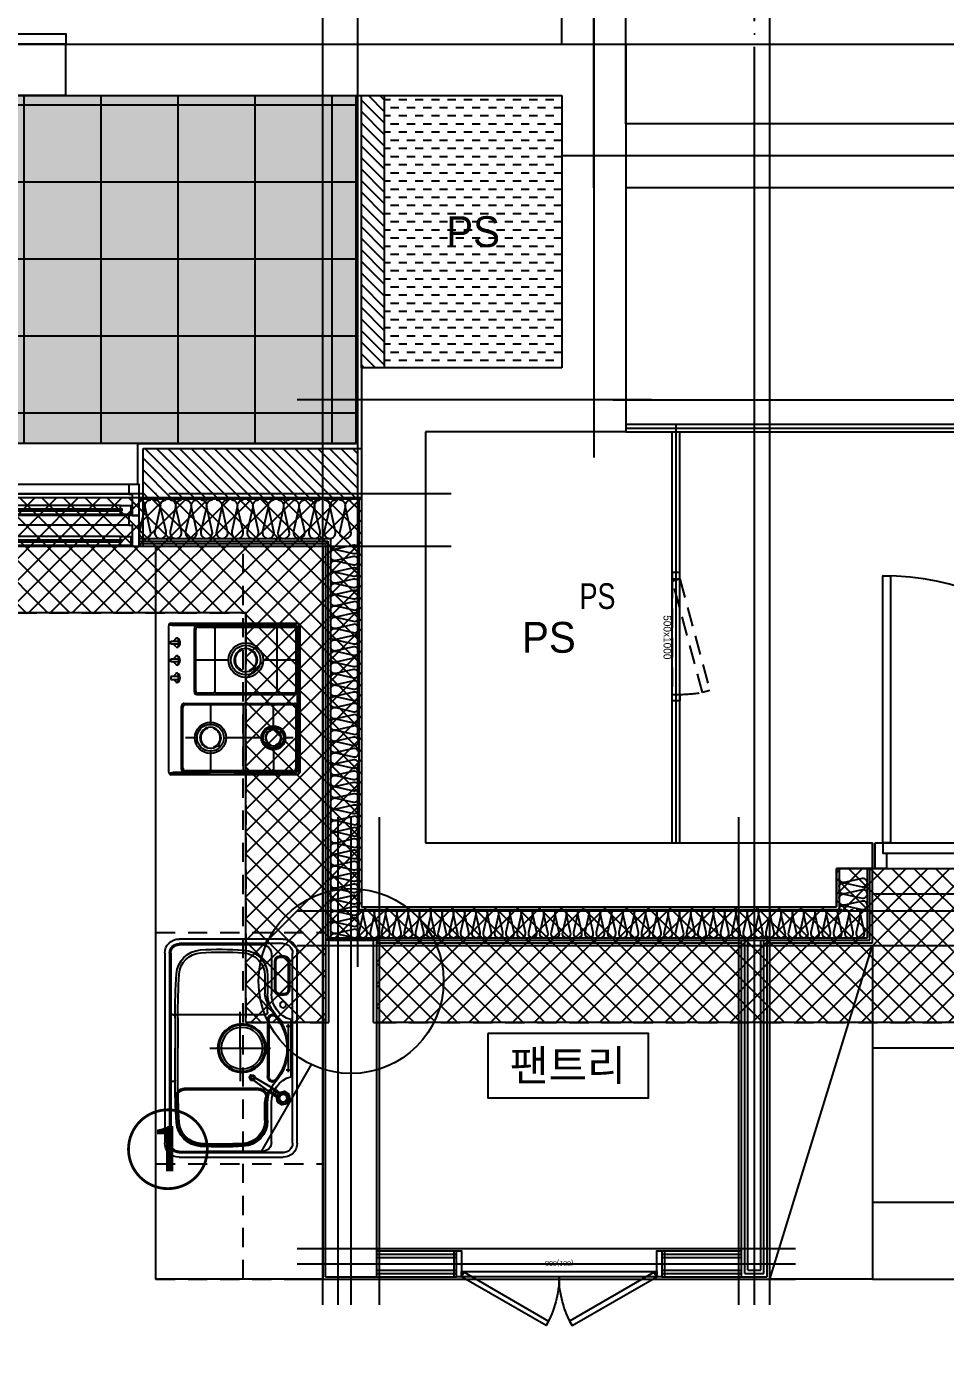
# Model space of a CAD drawing. Header units: millimetres. Extents: x -24416 to 92204, y -190080 to 23760.
# Drawn here: x 11410 to 14987, y 10704 to 15905 of the extents above; entities that cross this region are included whole.
import ezdxf
from ezdxf.enums import TextEntityAlignment as Align
from ezdxf.xclip import XClip

# ---------------------------------------------------------------- set-up
doc = ezdxf.new("R2010")
doc.units = ezdxf.units.MM
doc.header["$LTSCALE"] = 50
doc.header["$XCLIPFRAME"] = 0
for name, pattern in [('-HID', [2.5, 1.5, -1]), ('AUDIT_D_220706163347-0', [0]), ('CEN', [62, 60, -1, 0, -1]), ('HID', [2.5, 1.5, -1]), ('xr-101_102동-2F$0$HID', [2.3, 1.5, -0.8])]:
    doc.linetypes.add(name, pattern=pattern)
doc.layers.get('defpoints').update_dxf_attribs({"color": 139})
for name, color, linetype in [('A-SOL252', 252, 'Continuous'), ('A-STEEL', 4, 'Continuous'), ('A_HAT', 8, 'Continuous'), ('AA-XXXX-TEXT#LEV', 3, 'Continuous'), ('AA-단열-바닥-욕실', 30, 'Continuous'), ('ARDM', 7, 'Continuous'), ('CEN_CON', 1, 'CEN'), ('CEN_WALL', 12, 'CEN'), ('CONC', 2, 'Continuous'), ('dan1', 7, 'HID'), ('DOOR', 4, 'Continuous'), ('ELE3_CON', 7, 'Continuous'), ('ELE4', 4, 'Continuous'), ('ETC', 6, 'Continuous'), ('F-FUR-설치', 6, 'Continuous'), ('FIN', 6, 'Continuous'), ('FUR', 4, 'Continuous'), ('FUR_가전', 8, 'HID'), ('HAT', 9, 'Continuous'), ('INS', 252, 'Continuous'), ('ROM', 7, 'AUDIT_D_220706163347-0'), ('STAIR', 4, 'Continuous'), ('TEXT', 3, 'Continuous'), ('WAL', 3, 'Continuous'), ('WAL_DRY', 7, 'Continuous'), ('WIN', 4, 'Continuous'), ('X - 단위세대$0$ETC', 6, 'Continuous'), ('xr-101_102동-2F$0$AA-DWXM-DOOR(PS점검구)', 4, 'xr-101_102동-2F$0$HID'), ('논슬립', 251, 'Continuous'), ('바닥타일', 8, 'Continuous'), ('실명', 3, 'AUDIT_D_220706163347-0'), ('실명박스', 7, 'AUDIT_D_220706163347-0')]:
    doc.layers.add(name, color=color, linetype=linetype)
for name, color, linetype, plot in [('AA-CEN', 1, 'CEN', False), ('AA-XXXX-MC', 153, 'AUDIT_D_220706163347-0', False), ('Def-PrintX', 147, 'Continuous', False), ('Defpoint', 135, 'Continuous', False), ('MC', 135, 'Continuous', False), ('X - 단위세대$0$0_임시', 134, 'Continuous', False), ('xr-101_102동-2F$0$DEFPOINT', 231, 'Continuous', False)]:
    doc.layers.add(name, color=color, linetype=linetype, plot=plot)
doc.styles.add('HAUD01', font='Dotum.ttf')
doc.styles.add('HAUD02', font='Dotum.ttf', dxfattribs={"width": 0.8})
doc.styles.add('xr-101_102동-2F$0$HAUD01', font='Dotum.ttf')
doc.styles.add('돋움', font='Dotum.ttf')

# ---------------------------------------------------------------- blocks, each defined once
blk = doc.blocks.new('DOOR-800(100)')
at = {"layer": 'DOOR'}
for points in [[(359.1, 272.7), (349.1, 290), (20, 100), (30, 82.7)], [(440.9, 272.7), (450.9, 290), (780, 100), (770, 82.7)], [(20, 100), (0, 100), (0, 0), (20, 0)], [(780, 80), (780, 100), (20, 100), (20, 80)], [(800, 100), (780, 100), (780, 0), (800, 0)]]:
    blk.add_lwpolyline(points, close=True, dxfattribs=at)
for centre, start, end in [((20, 100), 0, 30), ((780, 100), 150, 180)]:
    blk.add_arc(centre, 380, start, end, dxfattribs=at)
at = {"layer": 'X - 단위세대$0$0_임시'}
for p, q in [((-10, 0), (-10, 100)), ((810, 0), (810, 100))]:
    blk.add_line(p, q, dxfattribs=at)
at = {"layer": 'X - 단위세대$0$0_임시', "style": 'HAUD02'}
blk.add_text('800(100)', height=20, dxfattribs=at).set_placement((400.3, 46.2), align=Align.MIDDLE)
blk = doc.blocks.new('WIN_이중창_1500')
at = {"layer": 'Defpoint'}
for p, q in [((-15, 240), (-15, 0)), ((1485, 240), (1485, 0))]:
    blk.add_line(p, q, dxfattribs=at)
at = {"layer": 'WIN'}
blk.add_line((735, -100), (735, 340), dxfattribs=at)
at = {"layer": 'WIN', "color": 8}
for p, q in [((1442, 240), (28, 240)), ((1397, 237), (755, 237)), ((1430, 158), (40, 158)), ((715, 196), (73, 196)), ((715, 161), (73, 161)), ((1397, 202), (755, 202)), ((1430, 120), (40, 120)), ((1397, 117), (755, 117)), ((715, 76), (73, 76)), ((1397, 82), (755, 82)), ((1430, 38), (40, 38)), ((1430, 0), (40, 0)), ((715, 41), (73, 41))]:
    blk.add_line(p, q, dxfattribs=at)
at = {"layer": 'WIN'}
for points in [[(40, 158), (28, 158), (28, 240), (0, 240), (0, 120), (40, 120), (40, 158)], [(755, 216.5), (755, 202), (715, 202), (715, 237), (755, 237), (755, 222.5)], [(1404, 222.5), (1404, 216.5), (748, 216.5), (748, 222.5), (1404, 222.5)], [(1397, 216.5), (1397, 202), (1437, 202), (1437, 237), (1397, 237), (1397, 222.5)], [(1430, 158), (1442, 158), (1442, 240), (1470, 240), (1470, 120), (1430, 120), (1430, 158)], [(73, 175.5), (73, 161), (33, 161), (33, 196), (73, 196), (73, 181.5)], [(722, 181.5), (722, 175.5), (66, 175.5), (66, 181.5), (722, 181.5)], [(715, 175.5), (715, 161), (755, 161), (755, 196), (715, 196), (715, 181.5)], [(40, 38), (28, 38), (28, 120), (0, 120), (0, 0), (40, 0), (40, 38)], [(755, 96.5), (755, 82), (715, 82), (715, 117), (755, 117), (755, 102.5)], [(1397, 96.5), (1397, 82), (1437, 82), (1437, 117), (1397, 117), (1397, 102.5)], [(1430, 38), (1442, 38), (1442, 120), (1470, 120), (1470, 0), (1430, 0), (1430, 38)], [(73, 55.5), (73, 41), (33, 41), (33, 76), (73, 76), (73, 61.5)], [(722, 61.5), (722, 55.5), (66, 55.5), (66, 61.5), (722, 61.5)], [(715, 55.5), (715, 41), (755, 41), (755, 76), (715, 76), (715, 61.5)], [(1404, 102.5), (1404, 96.5), (748, 96.5), (748, 102.5), (1404, 102.5)]]:
    blk.add_lwpolyline(points, dxfattribs=at)
blk = doc.blocks.new('insul1')
blk.add_lwpolyline([(0, 0, 0.480617), (0.146, 0.183), (0.004, 0.817, -1.249969), (0.296, 0.817), (0.154, 0.183, 0.480617), (0.3, 0, 0.480617)], format="xyb")
blk = doc.blocks.new('FSD-1100(100)')
at = {"layer": 'DOOR'}
for p, q in [((30, 100), (1070, 100)), ((45, 60), (1055, 60)), ((45, 0), (1055, 0))]:
    blk.add_line(p, q, dxfattribs=at)
blk.add_lwpolyline([(30, 100), (30, 1140), (60, 1140), (60, 100), (30, 100)], dxfattribs=at)
for points in [[(0, 100), (30, 100), (30, 60), (45, 60), (45, 0), (0, 0)], [(1100, 100), (1070, 100), (1070, 60), (1055, 60), (1055, 0), (1100, 0)]]:
    blk.add_lwpolyline(points, close=True, dxfattribs=at)
blk.add_arc((30, 100), 1040, 0, 90, dxfattribs=at)
at = {"layer": 'X - 단위세대$0$0_임시'}
for p, q in [((-10, 0), (-10, 100)), ((1110, 0), (1110, 100))]:
    blk.add_line(p, q, dxfattribs=at)
at = {"layer": 'X - 단위세대$0$0_임시', "style": 'HAUD02'}
blk.add_text('1100(100)', height=20, dxfattribs=at).set_placement((497.5, 32.2), align=Align.MIDDLE)
blk = doc.blocks.new('K-sink')
at = {"layer": 'FUR'}
for p, q in [((-370, -105), (370, -105)), ((-370, -123), (370, -123)), ((-208.1, -150.2), (-210.6, -162.4)), ((-208.1, -150.2), (-210.6, -162.4)), ((-197.8, -143.4), (-208.1, -150.2)), ((-197.8, -143.4), (-208.1, -150.2)), ((-185.6, -145.9), (-197.8, -143.4)), ((-185.6, -145.9), (-197.8, -143.4)), ((-178.7, -156.2), (-185.6, -145.9)), ((-178.7, -156.2), (-185.6, -145.9)), ((-108.2, -128), (108.2, -128)), ((206.6, -155.1), (206.6, -172.4)), ((339.1, -135.1), (226.6, -135.1)), ((359.1, -172.4), (359.1, -155.1)), ((-425, -565), (-425, -160)), ((-407, -160), (-407, -565)), ((-407, -565), (-407, -160)), ((-367, -205), (-211.7, -205)), ((-210.6, -162.4), (-203.8, -172.8)), ((-210.6, -162.4), (-203.8, -172.8)), ((-203.8, -172.8), (-191.6, -175.3)), ((-203.8, -172.8), (-191.6, -175.3)), ((-191.6, -175.3), (-181.2, -168.4)), ((-191.6, -175.3), (-181.2, -168.4)), ((-181.2, -168.4), (-178.7, -156.2)), ((-181.2, -168.4), (-178.7, -156.2)), ((367, -205), (211.7, -205)), ((226.6, -192.4), (339.1, -192.4)), ((407, -160), (407, -565)), ((425, -160), (425, -565)), ((-402, -565), (-402, -240)), ((-282.3, -220), (-192, -220)), ((-282.3, -220), (-211.7, -220)), ((-157, -255), (-157, -544.5)), ((130, -230), (130, -602)), ((140, -220), (211.7, -220)), ((282.3, -220), (211.7, -220)), ((402, -240), (402, -565)), ((135.3, -597), (-370, -597)), ((370, -602), (-370, -602)), ((370, -620), (-370, -620)), ((-129.7, -584.6), (-130.3, -592.4)), ((-118, -580), (0, -580)), ((118, -580), (0, -580)), ((129.7, -584.6), (130.3, -592.4)), ((370, -597), (135.3, -597))]:
    blk.add_line(p, q, dxfattribs=at)
at = {"layer": 'FUR', "ltscale": 0.6}
for p, q in [((-217.1, -144.2), (-221.2, -164.5)), ((-199.9, -132.8), (-217.1, -144.2)), ((-179.6, -136.9), (-199.9, -132.8)), ((-168.1, -154.1), (-179.6, -136.9)), ((-172.2, -174.4), (-168.1, -154.1)), ((-221.2, -164.5), (-209.8, -181.7)), ((-209.8, -181.7), (-189.5, -185.9)), ((-191.6, -175.3), (-169.5, -208.6)), ((-189.5, -185.9), (-172.2, -174.4))]:
    blk.add_line(p, q, dxfattribs=at)
at = {"layer": 'FUR', "color": 199}
for p, q in [((-76.6, -140), (-93.4, -140)), ((87.5, -140), (-87.5, -140)), ((-85, -148.4), (-85, -131.6)), ((93.4, -140), (76.6, -140)), ((85, -148.4), (85, -131.6)), ((-282.3, -231), (-211.7, -231)), ((0, -445), (0, -208.5)), ((0, -326.8), (-129.1, -326.8)), ((0, -326.8), (140.9, -326.8))]:
    blk.add_line(p, q, dxfattribs=at)
at = {"layer": 'FUR', "color": 199, "ltscale": 0.5}
for p, q in [((211.6, -155.1), (211.6, -172.4)), ((339.1, -140.1), (226.6, -140.1)), ((354.1, -172.4), (354.1, -155.1)), ((-122.6, -189.3), (-120.6, -186.7)), ((122.6, -189.3), (120.3, -186.5)), ((226.6, -187.4), (339.1, -187.4)), ((-282.3, -226), (-192, -226)), ((-162, -256), (-162, -543.5)), ((110.6, -215), (-110.6, -215)), ((282.3, -231), (211.7, -231)), ((-118, -569), (0, -569)), ((118, -569), (0, -569))]:
    blk.add_line(p, q, dxfattribs=at)
at = {"layer": 'FUR', "ltscale": 0.5}
blk.add_line((110.6, -220), (-110.6, -220), dxfattribs=at)
at = {"layer": 'FUR', "color": 199}
for centre, radius in [((-195.2, -158.9), 21.9), ((-85, -140), 2.5), ((85, -140), 2.5), ((0, -320), 90), ((0, -320), 81)]:
    blk.add_circle(centre, radius, dxfattribs=at)
at = {"layer": 'FUR'}
for centre, radius in [((169.6, -160), 12.2), ((0, -320), 94.5)]:
    blk.add_circle(centre, radius, dxfattribs=at)
for centre, radius, start, end in [((-370, -160), 55, 90, 180), ((-370, -160), 37, 90, 180), ((-211.7, -100), 105, 270, 343.3193), ((0, -340), 200, 90, 131.4096), ((-108.2, -131), 3, 90, 163.3193), ((0, -340), 200, 48.5904, 90), ((108.2, -131), 3, 16.6807, 90), ((211.7, -100), 105, 196.6807, 270), ((226.6, -155.1), 20, 90, 180), ((339.1, -155.1), 20, 360, 90), ((370, -160), 55, 0, 90), ((370, -160), 37, 0, 90), ((-367, -240), 35, 90, 180), ((-211.7, -100), 120, 270, 311.4096), ((211.7, -100), 120, 228.5904, 270), ((226.6, -172.4), 20, 180, 270), ((339.1, -172.4), 20, 270, 0), ((367, -240), 35, 0, 90), ((-282.3, -320), 100, 90, 176.1774), ((-192, -255), 35, 0, 90), ((140, -230), 10, 90.025, 180), ((282.3, -320), 100, 3.8226, 90), ((914.2, -400), 1299.2, 176.1751, 183.5988), ((-915, -400), 1300, 356.4036, 3.8226), ((-282.6, -475.3), 100, 183.5964, 266.1102), ((282.6, -475.3), 100, 273.8898, 356.4036), ((-370, -565), 55, 180, 270), ((-370, -565), 37, 180, 270), ((-370, -565), 32, 180, 270), ((-192, -544.5), 35, 268.6272, 0), ((370, -565), 32, 270, 0), ((370, -565), 37, 270, 0), ((370, -565), 55, 270, 0), ((-140.2, 1619.9), 2200, 266.1102, 270.5776), ((-135.3, -592), 5, 270, 355), ((-124.7, -585.1), 5, 90.4028, 175), ((140.2, 1619.9), 2200, 269.4224, 273.8898), ((140.2, 1619.9), 2200, 269.4224, 269.5972), ((124.7, -585.1), 5, 5, 89.5972), ((138.7, -588.4), 8.66, 181.0559, 263.1777), ((135.3, -592), 5, 185, 270)]:
    blk.add_arc(centre, radius, start, end, dxfattribs=at)
at = {"layer": 'FUR', "color": 199, "ltscale": 0.5}
for centre, radius, start, end in [((0, -340), 195, 90, 128.1858), ((0, -340), 195, 51.926, 90), ((226.6, -155.1), 15, 90, 180), ((339.1, -155.1), 15, 0, 90), ((-112.1, -200.1), 15, 134.2485, 274.3944), ((112.1, -200.1), 15, 265.6056, 45.7515), ((222.9, -131.6), 100, 228.7744, 263.5192), ((226.6, -172.4), 15, 180, 270), ((339.1, -172.4), 15, 270, 0), ((-282.3, -320), 94, 90, 176.1774), ((-192, -256), 30, 0, 90), ((282.3, -320), 89, 3.8226, 90), ((915, -400), 1294, 176.1774, 183.5964), ((-915, -400), 1289, 356.4036, 3.8226), ((-282.6, -475.3), 94, 183.5964, 266.1102), ((282.6, -475.3), 89, 273.8898, 356.4036), ((-140.2, 1619.9), 2194, 266.1102, 268.6266), ((-192, -543.5), 30, 268.6266, 0), ((140.2, 1619.9), 2189, 269.4224, 273.8898)]:
    blk.add_arc(centre, radius, start, end, dxfattribs=at)
at = {"layer": 'FUR', "color": 199}
for centre, radius, start, end in [((-222.9, -131.6), 100, 276.4808, 311.2256), ((-282.3, -320), 89, 90, 176.1774), ((914.2, -400), 1288.2, 176.1751, 183.5988), ((-282.6, -475.3), 89, 183.5964, 266.1102), ((-140.2, 1619.9), 2189, 266.1102, 270.5776)]:
    blk.add_arc(centre, radius, start, end, dxfattribs=at)
at = {"layer": 'FUR', "ltscale": 0.5}
for centre, start, end in [((-112.1, -200.1), 134.2485, 274.3944), ((112.1, -200.1), 265.6056, 45.7515)]:
    blk.add_arc(centre, 20, start, end, dxfattribs=at)
at = {"layer": 'FUR', "ltscale": 0.6}
for points in [[(-221.2, -164.5), (-210.6, -162.4), (-208.1, -150.2), (-217.1, -144.2)], [(-217.1, -144.2), (-199.9, -132.8), (-197.8, -143.4), (-208.1, -150.2)], [(-199.9, -132.8), (-197.8, -143.4), (-185.6, -145.9), (-179.6, -136.9)], [(-179.6, -136.9), (-185.6, -145.9), (-178.7, -156.2), (-168.1, -154.1)], [(-172.2, -174.4), (-168.1, -154.1), (-178.7, -156.2), (-181.2, -168.4)], [(-209.8, -181.7), (-203.8, -172.8), (-210.6, -162.4), (-221.2, -164.5)], [(-209.8, -181.7), (-189.5, -185.9), (-191.6, -175.3), (-203.8, -172.8)], [(-184, -194.2), (-189.5, -185.9), (-191.6, -175.3), (-184, -194.2)], [(-191.6, -175.3), (-169.5, -208.6), (-191.6, -175.3)], [(-124.5, -274.7), (-124.5, -274.7), (-184, -194.2)], [(-172.2, -174.4), (-166.7, -182.8), (-166.7, -182.8), (-181.2, -168.4)], [(-159.1, -201.7), (-181.2, -168.4), (-181.2, -168.4), (-159.1, -201.7)], [(-115.8, -269), (-115.3, -268.8), (-124.9, -275.1), (-124.5, -274.7)], [(-115.1, -273.3), (-115.8, -269), (-124.5, -274.7), (-120.8, -277.1)], [(-124.2, -286.5), (-120.4, -284), (-114.2, -287.1), (-113.9, -291.7)], [(-104.4, -285.4), (-113.9, -291.7), (-114.2, -287.1), (-108.5, -283.3)], [(-105.1, -273.9), (-108.9, -276.4), (-108.5, -283.3), (-104.4, -285.4)]]:
    blk.add_3dface(points, dxfattribs=at)
at = {"layer": 'FUR', "ltscale": 0.6, "invisible_edges": 8}
for points in [[(-191.6, -175.3), (-203.8, -172.8), (-210.6, -162.4), (-208.1, -150.2)], [(-197.8, -143.4), (-185.6, -145.9), (-178.7, -156.2), (-181.2, -168.4)], [(-124.9, -275.1), (-124.5, -274.7), (-124.5, -274.7), (-120.8, -277.1)], [(-120.8, -277.1), (-120.4, -284), (-124.2, -286.5), (-124.9, -275.1)], [(-120.4, -284), (-120.8, -277.1), (-115.1, -273.3), (-108.9, -276.4)], [(-108.9, -276.4), (-108.5, -283.3), (-114.2, -287.1), (-120.4, -284)], [(-108.9, -276.4), (-105.1, -273.9), (-115.3, -268.8), (-115.8, -269)], [(-115.8, -269), (-115.8, -269), (-115.1, -273.3), (-108.9, -276.4)]]:
    blk.add_3dface(points, dxfattribs=at)
at = {"layer": 'FUR', "invisible_edges": 10}
blk.add_3dface([(-208.1, -150.2), (-197.8, -143.4), (-181.2, -168.4), (-191.6, -175.3)], dxfattribs=at)
at = {"layer": 'FUR'}
for points in [[(-189.5, -185.9), (-191.6, -175.3), (-181.2, -168.4), (-172.2, -174.4)], [(-166.7, -182.8), (-181.2, -168.4), (-191.6, -175.3), (-184, -194.2)], [(-181.2, -168.4), (-191.6, -175.3), (-169.5, -208.6), (-159.1, -201.7)], [(-169.5, -208.6), (-159.1, -201.7), (-181.2, -168.4), (-191.6, -175.3)], [(-172.2, -174.4), (-166.7, -182.8), (-184, -194.2), (-189.5, -185.9)], [(-184, -194.2), (-166.7, -182.8), (-115.8, -269), (-124.5, -274.7)], [(-115.8, -269), (-166.7, -182.8), (-184, -194.2), (-124.5, -274.7)], [(-115.8, -269), (-115.8, -269), (-166.7, -182.8)]]:
    blk.add_3dface(points, dxfattribs=at)
blk = doc.blocks.new('싱크')
at = {"layer": 'defpoints'}
for p, q in [((-18.3, 0), (-18.3, 1350)), ((631.7, 0), (631.7, 1350))]:
    blk.add_line(p, q, dxfattribs=at)
at = {"layer": 'defpoints', "linetype": '-HID'}
for p, q in [((631.7, 1350), (-18.3, 1350)), ((631.7, 450), (-18.3, 450)), ((631.7, 0), (-18.3, 0))]:
    blk.add_line(p, q, dxfattribs=at)
at = {"layer": 'FUR_가전', "rotation": 90}
blk.add_blockref('K-sink', (-23.3, 900), dxfattribs=at)
blk = doc.blocks.new('쿡탑')
at = {"layer": 'FUR'}
for p, q in [((460711, 189095.4), (460711, 189585.4)), ((460712, 189582.4), (460712, 189318.9)), ((460719, 189103.9), (460719, 189577.4)), ((460721, 189595.4), (461291, 189595.4)), ((460721, 189195.4), (460721, 189575.4)), ((460722, 189592.4), (461290, 189592.4)), ((460726, 189267.1), (460726, 189570.4)), ((460729, 189587.4), (461283, 189587.4)), ((460731, 189585.4), (461281, 189585.4)), ((460736, 189580.4), (460973.5, 189580.4)), ((460854.8, 189580.4), (460854.8, 189452.6)), ((460983.5, 189570.4), (460983.5, 189508.6)), ((460988.5, 189195.4), (460988.5, 189575.4)), ((461023.5, 189145.4), (461023.5, 189575.4)), ((461028.5, 189570.4), (461028.5, 189495.4)), ((461038.5, 189580.4), (461276, 189580.4)), ((461157.3, 189570.4), (461157.3, 189532.9)), ((461286, 189570.4), (461286, 189150.4)), ((461291, 189575.4), (461291, 189145.4)), ((461293, 189577.4), (461293, 189103.9)), ((461300, 189582.4), (461300, 189338.9)), ((461301, 189585.4), (461301, 189095.4)), ((460728, 189508.6), (460726, 189508.6)), ((460728, 189503.6), (460726, 189503.6)), ((460730.3, 189506.1), (460979.2, 189506.1)), ((460981.6, 189508.6), (460983.5, 189508.6)), ((460981.6, 189503.6), (460983.5, 189503.6)), ((460983.5, 189503.6), (460983.5, 189267.1)), ((461030.5, 189495.4), (461028.5, 189495.4)), ((461284.1, 189495.4), (461286, 189495.4)), ((461028.5, 189490.4), (461028.5, 189250.4)), ((461030.5, 189490.4), (461028.5, 189490.4)), ((461117.2, 189492.9), (461032.9, 189492.9)), ((461157.3, 189452.8), (461157.3, 189300.1)), ((461197.3, 189492.9), (461281.7, 189492.9)), ((461284.1, 189490.4), (461286, 189490.4)), ((460726, 189385.4), (460787.6, 189385.4)), ((460922, 189385.4), (460983.5, 189385.4)), ((461286, 189376.5), (461028.5, 189376.5)), ((461298, 189156.9), (461300, 189338.9)), ((460714, 189156.9), (460712, 189318.9)), ((460854.8, 189318.1), (460854.8, 189190.4)), ((460728, 189267.1), (460726, 189267.1)), ((460726, 189200.4), (460726, 189262.1)), ((460728, 189262.1), (460726, 189262.1)), ((460730.3, 189264.6), (460979.2, 189264.6)), ((460981.6, 189267.1), (460983.5, 189267.1)), ((460981.6, 189262.1), (460983.5, 189262.1)), ((460983.5, 189262.1), (460983.5, 189200.4)), ((461030.5, 189250.4), (461028.5, 189250.4)), ((461028.5, 189245.4), (461028.5, 189150.4)), ((461030.5, 189245.4), (461028.5, 189245.4)), ((461032.8, 189247.9), (461105, 189247.9)), ((461209.6, 189247.9), (461281.7, 189247.9)), ((461284.1, 189250.4), (461286, 189250.4)), ((461284.1, 189245.4), (461286, 189245.4)), ((460978.5, 189185.4), (460731, 189185.4)), ((460973.5, 189190.4), (460736, 189190.4)), ((461157.3, 189195.6), (461157.3, 189150.4)), ((460714, 189156.9), (460714, 189095.4)), ((461281, 189135.4), (461033.5, 189135.4)), ((461276, 189140.4), (461038.5, 189140.4)), ((461298, 189156.9), (461298, 189095.4)), ((461291, 189085.4), (460721, 189085.4)), ((460770.5, 189113.9), (460780.7, 189104.7)), ((460770.5, 189113.9), (460780.7, 189104.7)), ((460780.9, 189123.2), (460792.2, 189123.2)), ((460780.9, 189094.2), (460780.9, 189123.2)), ((460780.9, 189123.2), (460792.2, 189123.2)), ((460780.9, 189094.2), (460780.9, 189123.2)), ((460792.2, 189094.2), (460780.9, 189094.2)), ((460792.2, 189094.2), (460780.9, 189094.2)), ((460792.2, 189123.2), (460792.2, 189094.2)), ((460792.2, 189123.2), (460792.2, 189094.2)), ((460803.4, 189113.7), (460792.2, 189104.5)), ((460803.4, 189113.7), (460792.2, 189104.5)), ((460839.4, 189113.9), (460849.6, 189104.7)), ((460839.4, 189113.9), (460849.6, 189104.7)), ((460839.4, 189113.9), (460849.6, 189104.7)), ((460839.4, 189113.9), (460849.6, 189104.7)), ((460839.4, 189113.9), (460849.6, 189104.7)), ((460839.4, 189113.9), (460849.6, 189104.7)), ((460839.4, 189113.9), (460849.6, 189104.7)), ((460839.4, 189113.9), (460849.6, 189104.7)), ((460849.9, 189123.1), (460861.2, 189123.1)), ((460849.9, 189094.2), (460849.9, 189123.1)), ((460849.9, 189123.1), (460861.2, 189123.1)), ((460849.9, 189094.2), (460849.9, 189123.1)), ((460849.9, 189123.1), (460861.2, 189123.1)), ((460849.9, 189094.2), (460849.9, 189123.1)), ((460849.9, 189123.1), (460861.2, 189123.1)), ((460849.9, 189094.2), (460849.9, 189123.1)), ((460849.9, 189123.1), (460861.2, 189123.1)), ((460849.9, 189094.2), (460849.9, 189123.1)), ((460849.9, 189123.1), (460861.2, 189123.1)), ((460849.9, 189094.2), (460849.9, 189123.1)), ((460849.9, 189123.1), (460861.2, 189123.1)), ((460849.9, 189094.2), (460849.9, 189123.1)), ((460849.9, 189123.1), (460861.2, 189123.1)), ((460849.9, 189094.2), (460849.9, 189123.1)), ((460861.2, 189094.2), (460849.9, 189094.2)), ((460861.2, 189094.2), (460849.9, 189094.2)), ((460861.2, 189094.2), (460849.9, 189094.2)), ((460861.2, 189094.2), (460849.9, 189094.2)), ((460861.2, 189094.2), (460849.9, 189094.2)), ((460861.2, 189094.2), (460849.9, 189094.2)), ((460861.2, 189094.2), (460849.9, 189094.2)), ((460861.2, 189094.2), (460849.9, 189094.2)), ((460872.3, 189113.7), (460861.1, 189104.5)), ((460872.3, 189113.7), (460861.1, 189104.5)), ((460872.3, 189113.7), (460861.1, 189104.5)), ((460872.3, 189113.7), (460861.1, 189104.5)), ((460872.3, 189113.7), (460861.1, 189104.5)), ((460872.3, 189113.7), (460861.1, 189104.5)), ((460872.3, 189113.7), (460861.1, 189104.5)), ((460872.3, 189113.7), (460861.1, 189104.5)), ((460861.2, 189123.1), (460861.2, 189094.2)), ((460861.2, 189123.1), (460861.2, 189094.2)), ((460861.2, 189123.1), (460861.2, 189094.2)), ((460861.2, 189123.1), (460861.2, 189094.2)), ((460861.2, 189123.1), (460861.2, 189094.2)), ((460861.2, 189123.1), (460861.2, 189094.2)), ((460861.2, 189123.1), (460861.2, 189094.2)), ((460861.2, 189123.1), (460861.2, 189094.2)), ((460907.3, 189113.7), (460918.4, 189104.5)), ((460907.3, 189113.7), (460918.4, 189104.5)), ((460907.3, 189113.7), (460918.4, 189104.5)), ((460907.3, 189113.7), (460918.4, 189104.5)), ((460907.3, 189113.7), (460918.4, 189104.5)), ((460907.3, 189113.7), (460918.4, 189104.5)), ((460907.3, 189113.7), (460918.4, 189104.5)), ((460907.3, 189113.7), (460918.4, 189104.5)), ((460929.7, 189123.1), (460918.4, 189123.1)), ((460918.4, 189123.1), (460918.4, 189094.2)), ((460929.7, 189123.1), (460918.4, 189123.1)), ((460918.4, 189123.1), (460918.4, 189094.2)), ((460929.7, 189123.1), (460918.4, 189123.1)), ((460918.4, 189123.1), (460918.4, 189094.2)), ((460929.7, 189123.1), (460918.4, 189123.1)), ((460918.4, 189123.1), (460918.4, 189094.2)), ((460929.7, 189123.1), (460918.4, 189123.1)), ((460918.4, 189123.1), (460918.4, 189094.2)), ((460929.7, 189123.1), (460918.4, 189123.1)), ((460918.4, 189123.1), (460918.4, 189094.2)), ((460929.7, 189123.1), (460918.4, 189123.1)), ((460918.4, 189123.1), (460918.4, 189094.2)), ((460929.7, 189123.1), (460918.4, 189123.1)), ((460918.4, 189123.1), (460918.4, 189094.2)), ((460918.4, 189094.2), (460929.7, 189094.2)), ((460918.4, 189094.2), (460929.7, 189094.2)), ((460918.4, 189094.2), (460929.7, 189094.2)), ((460918.4, 189094.2), (460929.7, 189094.2)), ((460918.4, 189094.2), (460929.7, 189094.2)), ((460918.4, 189094.2), (460929.7, 189094.2)), ((460918.4, 189094.2), (460929.7, 189094.2)), ((460918.4, 189094.2), (460929.7, 189094.2)), ((460929.7, 189094.2), (460929.7, 189123.1)), ((460929.7, 189094.2), (460929.7, 189123.1)), ((460929.7, 189094.2), (460929.7, 189123.1)), ((460929.7, 189094.2), (460929.7, 189123.1)), ((460929.7, 189094.2), (460929.7, 189123.1)), ((460929.7, 189094.2), (460929.7, 189123.1)), ((460929.7, 189094.2), (460929.7, 189123.1)), ((460929.7, 189094.2), (460929.7, 189123.1)), ((460940.2, 189113.9), (460930, 189104.7)), ((460940.2, 189113.9), (460930, 189104.7)), ((460940.2, 189113.9), (460930, 189104.7)), ((460940.2, 189113.9), (460930, 189104.7)), ((460940.2, 189113.9), (460930, 189104.7)), ((460940.2, 189113.9), (460930, 189104.7)), ((460940.2, 189113.9), (460930, 189104.7)), ((460940.2, 189113.9), (460930, 189104.7))]:
    blk.add_line(p, q, dxfattribs=at)
for centre, radius in [((461157.3, 189492.9), 46.7), ((461157.3, 189492.9), 40), ((460854.8, 189385.4), 67.2), ((460854.8, 189385.4), 57.7), ((461157.3, 189247.9), 60.9), ((461157.3, 189247.9), 52.3)]:
    blk.add_circle(centre, radius, dxfattribs=at)
for centre, radius, start, end in [((460721, 189585.4), 10, 90, 180), ((460722, 189582.4), 10, 90, 180), ((460729, 189577.4), 10, 90, 180), ((460731, 189575.4), 10, 90, 180), ((460736, 189570.4), 10, 90, 180), ((460973.5, 189570.4), 10, 0, 90), ((460978.5, 189575.4), 10, 0, 90), ((461033.5, 189575.4), 10, 90, 180), ((461038.5, 189570.4), 10, 90, 180), ((461276, 189570.4), 10, 0, 90), ((461281, 189575.4), 10, 0, 90), ((461283, 189577.4), 10, 0, 90), ((461290, 189582.4), 10, 0, 90), ((461291, 189585.4), 10, 0, 90), ((460727.8, 189506.1), 2.51, 274.2415, 85.7585), ((460981.7, 189506.1), 2.51, 94.2415, 265.7585), ((461030.3, 189492.9), 2.51, 274.2415, 85.7585), ((461157.3, 189492.9), 31.4, 46.3378, 40.7194), ((461157.9, 189550.4), 55.6, 237.2301, 237.6615), ((461129, 189504.7), 1.53, 237.6615, 337.2181), ((461157.3, 189492.9), 29.2, 21.5687, 157.2181), ((461185.8, 189504.1), 1.53, 201.5687, 301.1252), ((461157.9, 189550.4), 55.6, 301.1252, 301.5566), ((461284.2, 189492.9), 2.51, 94.2415, 265.7585), ((461156.1, 189435.2), 55.6, 120.4999, 120.9395), ((461128.7, 189481.7), 1.53, 21.2578, 120.4999), ((461157.3, 189492.9), 29.2, 201.2578, 336.4054), ((461185.4, 189480.6), 1.53, 57.1633, 156.4054), ((461156.1, 189435.2), 55.6, 56.7238, 57.1633), ((460854.8, 189385.4), 45.2, 46.3378, 40.7194), ((460855.7, 189468.2), 80, 237.2301, 237.6615), ((460814, 189402.5), 2.21, 237.6615, 337.2181), ((460854.8, 189385.4), 42, 21.5687, 157.2181), ((460895.9, 189401.6), 2.21, 201.5687, 301.1252), ((460855.7, 189468.2), 80, 301.1252, 301.5566), ((460853.1, 189302.3), 80, 120.4999, 120.9395), ((460813.6, 189369.3), 2.21, 21.2578, 120.4999), ((460854.8, 189385.4), 42, 201.2578, 336.4054), ((460895.3, 189367.7), 2.21, 57.1633, 156.4054), ((460853.1, 189302.3), 80, 56.7238, 57.1633), ((461157.3, 189247.9), 41, 46.3378, 40.7194), ((461157.3, 189247.9), 38.1, 21.5687, 157.2181), ((460727.8, 189264.6), 2.51, 274.2415, 85.7585), ((460981.7, 189264.6), 2.51, 94.2415, 265.7585), ((461030.3, 189247.9), 2.51, 274.2415, 85.7585), ((461155.7, 189172.5), 72.6, 120.4999, 120.9395), ((461158.1, 189323), 72.6, 237.2301, 237.6615), ((461119.9, 189233.3), 2, 21.2578, 120.4999), ((461120.3, 189263.4), 2, 237.6615, 337.2181), ((461157.3, 189247.9), 38.1, 201.2578, 336.4054), ((461194, 189231.8), 2, 57.1633, 156.4054), ((461194.5, 189262.6), 2, 201.5687, 301.1252), ((461155.7, 189172.5), 72.6, 56.7238, 57.1633), ((461158.1, 189323), 72.6, 301.1252, 301.5566), ((461284.2, 189247.9), 2.51, 94.2415, 265.7585), ((460731, 189195.4), 10, 180, 270), ((460736, 189200.4), 10, 180, 270), ((460973.5, 189200.4), 10, 270, 0), ((460978.5, 189195.4), 10, 270, 0), ((460787, 189109.6), 20.4, 31.2565, 148.5357), ((460787, 189109.6), 20.4, 31.2565, 148.5357), ((460855.9, 189109.5), 20.4, 31.2565, 148.5357), ((460855.9, 189109.5), 20.4, 31.2565, 148.5357), ((460855.9, 189109.5), 20.4, 31.2565, 148.5357), ((460855.9, 189109.5), 20.4, 31.2565, 148.5357), ((460855.9, 189109.5), 20.4, 31.2565, 148.5357), ((460855.9, 189109.5), 20.4, 31.2565, 148.5357), ((460855.9, 189109.5), 20.4, 31.2565, 148.5357), ((460855.9, 189109.5), 20.4, 31.2565, 148.5357), ((460923.6, 189109.5), 20.4, 31.4643, 148.7435), ((460923.6, 189109.5), 20.4, 31.4643, 148.7435), ((460923.6, 189109.5), 20.4, 31.4643, 148.7435), ((460923.6, 189109.5), 20.4, 31.4643, 148.7435), ((460923.6, 189109.5), 20.4, 31.4643, 148.7435), ((460923.6, 189109.5), 20.4, 31.4643, 148.7435), ((460923.6, 189109.5), 20.4, 31.4643, 148.7435), ((460923.6, 189109.5), 20.4, 31.4643, 148.7435), ((461033.5, 189145.4), 10, 180, 270), ((461038.5, 189150.4), 10, 180, 270), ((461276, 189150.4), 10, 270, 0), ((461281, 189145.4), 10, 270, 0), ((460721, 189095.4), 10, 180, 270), ((460708.5, 189096.9), 5.72, 302.473, 344.4523), ((460658.6, 189105.8), 60.4, 341.5721, 1.816), ((460773.8, 189117.6), 5, 148.5357, 228.0471), ((460773.8, 189117.6), 5, 148.5357, 228.0471), ((460776.4, 189115.1), 8.47, 57.3013, 148.1768), ((460776.4, 189115.1), 8.47, 57.3013, 148.1768), ((460796.9, 189113.5), 9.86, 34.7229, 117.6077), ((460796.9, 189113.5), 9.86, 34.7229, 117.6077), ((460800.2, 189117.6), 5, 309.4595, 31.2565), ((460800.2, 189117.6), 5, 309.4595, 31.2565), ((460842.8, 189117.6), 5, 148.5357, 228.0471), ((460842.8, 189117.6), 5, 148.5357, 228.0471), ((460842.8, 189117.6), 5, 148.5357, 228.0471), ((460842.8, 189117.6), 5, 148.5357, 228.0471), ((460842.8, 189117.6), 5, 148.5357, 228.0471), ((460842.8, 189117.6), 5, 148.5357, 228.0471), ((460842.8, 189117.6), 5, 148.5357, 228.0471), ((460842.8, 189117.6), 5, 148.5357, 228.0471), ((460845.3, 189115), 8.47, 57.3013, 148.1768), ((460845.3, 189115), 8.47, 57.3013, 148.1768), ((460845.3, 189115), 8.47, 57.3013, 148.1768), ((460845.3, 189115), 8.47, 57.3013, 148.1768), ((460845.3, 189115), 8.47, 57.3013, 148.1768), ((460845.3, 189115), 8.47, 57.3013, 148.1768), ((460845.3, 189115), 8.47, 57.3013, 148.1768), ((460845.3, 189115), 8.47, 57.3013, 148.1768), ((460865.8, 189113.4), 9.86, 34.7229, 117.6077), ((460865.8, 189113.4), 9.86, 34.7229, 117.6077), ((460865.8, 189113.4), 9.86, 34.7229, 117.6077), ((460865.8, 189113.4), 9.86, 34.7229, 117.6077), ((460865.8, 189113.4), 9.86, 34.7229, 117.6077), ((460865.8, 189113.4), 9.86, 34.7229, 117.6077), ((460865.8, 189113.4), 9.86, 34.7229, 117.6077), ((460865.8, 189113.4), 9.86, 34.7229, 117.6077), ((460869.1, 189117.5), 5, 309.4595, 31.2565), ((460869.1, 189117.5), 5, 309.4595, 31.2565), ((460869.1, 189117.5), 5, 309.4595, 31.2565), ((460869.1, 189117.5), 5, 309.4595, 31.2565), ((460869.1, 189117.5), 5, 309.4595, 31.2565), ((460869.1, 189117.5), 5, 309.4595, 31.2565), ((460869.1, 189117.5), 5, 309.4595, 31.2565), ((460869.1, 189117.5), 5, 309.4595, 31.2565), ((460910.5, 189117.5), 5, 148.7435, 230.5405), ((460910.5, 189117.5), 5, 148.7435, 230.5405), ((460910.5, 189117.5), 5, 148.7435, 230.5405), ((460910.5, 189117.5), 5, 148.7435, 230.5405), ((460910.5, 189117.5), 5, 148.7435, 230.5405), ((460910.5, 189117.5), 5, 148.7435, 230.5405), ((460910.5, 189117.5), 5, 148.7435, 230.5405), ((460910.5, 189117.5), 5, 148.7435, 230.5405), ((460913.8, 189113.4), 9.86, 62.3923, 145.2771), ((460913.8, 189113.4), 9.86, 62.3923, 145.2771), ((460913.8, 189113.4), 9.86, 62.3923, 145.2771), ((460913.8, 189113.4), 9.86, 62.3923, 145.2771), ((460913.8, 189113.4), 9.86, 62.3923, 145.2771), ((460913.8, 189113.4), 9.86, 62.3923, 145.2771), ((460913.8, 189113.4), 9.86, 62.3923, 145.2771), ((460913.8, 189113.4), 9.86, 62.3923, 145.2771), ((460934.2, 189115), 8.47, 31.8232, 122.6987), ((460934.2, 189115), 8.47, 31.8232, 122.6987), ((460934.2, 189115), 8.47, 31.8232, 122.6987), ((460934.2, 189115), 8.47, 31.8232, 122.6987), ((460934.2, 189115), 8.47, 31.8232, 122.6987), ((460934.2, 189115), 8.47, 31.8232, 122.6987), ((460934.2, 189115), 8.47, 31.8232, 122.6987), ((460934.2, 189115), 8.47, 31.8232, 122.6987), ((460936.8, 189117.6), 5, 311.9529, 31.4643), ((460936.8, 189117.6), 5, 311.9529, 31.4643), ((460936.8, 189117.6), 5, 311.9529, 31.4643), ((460936.8, 189117.6), 5, 311.9529, 31.4643), ((460936.8, 189117.6), 5, 311.9529, 31.4643), ((460936.8, 189117.6), 5, 311.9529, 31.4643), ((460936.8, 189117.6), 5, 311.9529, 31.4643), ((460936.8, 189117.6), 5, 311.9529, 31.4643), ((461291, 189095.4), 10, 270, 0), ((461353.4, 189105.8), 60.4, 178.184, 198.4279), ((461303.5, 189096.9), 5.72, 195.5477, 237.527)]:
    blk.add_arc(centre, radius, start, end, dxfattribs=at)
at = {"layer": 'FUR', "extrusion": (0, 0, -1)}
for centre, major_axis in [((461180.8, 189516), (0, -2.7)), ((460888.6, 189418.7), (0, -3.88)), ((461187.9, 189278.1), (0, -3.52))]:
    blk.add_ellipse(centre, major_axis=major_axis, ratio=0.678938, start_param=1.412183, end_param=6.112097, dxfattribs=at)
blk = doc.blocks.new('U-76A(기본)', base_point=(206307.1, 38575.4))
at = {"layer": 'A-SOL252'}
h = blk.add_hatch(dxfattribs=at)
h.set_pattern_fill('DASH', color=256, scale=10, style=0)
h.paths.add_polyline_path([(211452.1, 47350.4), (211452.1, 48410.4), (212142.1, 48410.4), (212142.1, 47350.4)])
at = {"layer": 'A_HAT'}
h = blk.add_hatch(dxfattribs=at)
h.set_pattern_fill('ANSI31', color=256, scale=10, style=0)
h.paths.add_polyline_path([(212232.1, 47350.4), (212142.1, 47350.4), (212142.1, 48410.4), (212232.1, 48410.4)])
h = blk.add_hatch(dxfattribs=at)
h.set_pattern_fill('ANSI31', color=256, scale=10, style=0)
h.paths.add_polyline_path([(213082.1, 47035.4), (212247.1, 47035.4), (212247.1, 46845.4), (213082.1, 46845.4)])
at = {"layer": '바닥타일'}
h = blk.add_hatch(dxfattribs=at)
h.set_pattern_fill('_USER', color=256, scale=300, double=1, pattern_type=0)
h.set_pattern_definition([(0, (2e-09, -2e-12), (0, 300), []), (90, (2e-09, -2e-12), (-300, 2e-14), [])])
h.paths.add_polyline_path([(212252.1, 48410.4), (212252.1, 47055.4), (215982.1, 47055.4), (215982.1, 46605.4), (218272.1, 46605.4), (218272.1, 46615.4), (220392.1, 46615.4), (220392.1, 47820.4), (218162.1, 47820.4), (218162.1, 48410.4), (216422.1, 48410.4), (216422.1, 47525.4), (215752.1, 47525.4), (215752.1, 48410.4)])
at = {"layer": 'CEN_CON'}
for p, q in [((211327.1, 48910.4), (211327.1, 47000.4)), ((212247.1, 48910.4), (212247.1, 45017.5)), ((220942.1, 48610.4), (211102.1, 48610.4)), ((211102.1, 47225.4), (212482.1, 47225.4)), ((212272.1, 43700.4), (212272.1, 45600.4)), ((212482.1, 45235.4), (208457.1, 45235.4))]:
    blk.add_line(p, q, dxfattribs=at)
at = {"layer": 'CEN_WALL'}
for p, q in [((216082.1, 46860.4), (211882.1, 46860.4)), ((210702.1, 43700.4), (210702.1, 45600.4)), ((212322.1, 43700.4), (212322.1, 45600.4)), ((212482.1, 43860.4), (210542.1, 43860.4))]:
    blk.add_line(p, q, dxfattribs=at)
at = {"layer": 'CONC'}
for p, q in [((211202.1, 48610.4), (211202.1, 47100.4)), ((213382.1, 48610.4), (211202.1, 48610.4)), ((213382.1, 48410.4), (213382.1, 48610.4)), ((213382.1, 48410.4), (211452.1, 48410.4)), ((211452.1, 48410.4), (211452.1, 47350.4)), ((211452.1, 47350.4), (212232.1, 47350.4)), ((212232.1, 47350.4), (212232.1, 45250.4)), ((211202.1, 47100.4), (211982.1, 47100.4)), ((211982.1, 47100.4), (211982.1, 45500.4)), ((211982.1, 45500.4), (210242.1, 45500.4)), ((210242.1, 45500.4), (210242.1, 45400.4)), ((210242.1, 45400.4), (210382.1, 45400.4)), ((210382.1, 45400.4), (210382.1, 45250.4)), ((212232.1, 45250.4), (210382.1, 45250.4)), ((212185.1, 44800.4), (212185.1, 45120.4)), ((212359.1, 45120.4), (212185.1, 45120.4)), ((212359.1, 44800.4), (212359.1, 45120.4)), ((212172.1, 43810.4), (212172.1, 44800.4)), ((212185.1, 44800.4), (212172.1, 44800.4)), ((212372.1, 44800.4), (212359.1, 44800.4)), ((212372.1, 43810.4), (212372.1, 44800.4)), ((212372.1, 43810.4), (212172.1, 43810.4))]:
    blk.add_line(p, q, dxfattribs=at)
at = {"layer": 'dan1'}
for points in [[(216392.1, 45955.4), (215322.1, 45955.4), (215322.1, 46395.4), (212682.1, 46395.4), (212682.1, 44800.4), (212372.1, 44800.4)], [(212172.1, 44800.4), (206432.1, 44800.4)]]:
    blk.add_lwpolyline(points, dxfattribs=at)
at = {"layer": 'ELE3_CON'}
blk.add_line((213382.1, 48410.4), (214582.1, 48410.4), dxfattribs=at)
at = {"layer": 'ELE4'}
for p, q in [((213102.1, 47055.4), (214562.1, 47055.4)), ((210242.1, 44100.4), (209042.1, 44100.4)), ((210242.1, 43800.4), (209042.1, 43800.4))]:
    blk.add_line(p, q, dxfattribs=at)
at = {"layer": 'FIN'}
for p, q in [((212252.1, 47055.4), (212252.1, 48410.4)), ((213102.1, 47055.4), (212252.1, 47055.4)), ((213102.1, 46895.4), (213102.1, 47055.4))]:
    blk.add_line(p, q, dxfattribs=at)
at = {"layer": 'FUR', "linetype": 'HID'}
blk.add_line((212692.1, 43800.4), (212692.1, 46655.4), dxfattribs=at)
at = {"layer": 'FUR'}
blk.add_lwpolyline([(212382.1, 43800.4), (213032.1, 43800.4), (213032.1, 46655.4), (212382.1, 46655.4)], close=True, dxfattribs=at)
blk.add_lwpolyline([(210642.1, 43800.4), (210642.1, 45100.4), (210242.1, 45100.4), (210242.1, 43800.4), (210642.1, 43800.4), (210242.1, 45100.4)], dxfattribs=at)
at = {"layer": 'INS'}
for p, q in [((212242.1, 46840.4), (212242.1, 45240.4)), ((213097.1, 46840.4), (212242.1, 46840.4)), ((212352.1, 46685.4), (212352.1, 45130.4)), ((213097.1, 46685.4), (212352.1, 46685.4)), ((210262.1, 45130.4), (210262.1, 45400.4)), ((210372.1, 45400.4), (210372.1, 45240.4)), ((209122.1, 45300.4), (210242.1, 45300.4)), ((212242.1, 45240.4), (210372.1, 45240.4)), ((212352.1, 45130.4), (210262.1, 45130.4)), ((212172.1, 44800.4), (212172.1, 45120.4)), ((212172.1, 45120.4), (212185.1, 45120.4)), ((212359.1, 45120.4), (212372.1, 45120.4)), ((212372.1, 45120.4), (212372.1, 44800.4)), ((209042.1, 44700.4), (210242.1, 44700.4))]:
    blk.add_line(p, q, dxfattribs=at)
at = {"layer": 'MC'}
for p, q in [((212382.1, 43700.4), (212382.1, 48910.4)), ((216082.1, 46655.4), (211882.1, 46655.4)), ((210642.1, 43700.4), (210642.1, 45600.4)), ((210762.1, 43700.4), (210762.1, 45600.4)), ((212162.1, 43700.4), (212162.1, 45600.4)), ((212482.1, 45100.4), (208457.1, 45100.4)), ((212482.1, 43920.4), (210542.1, 43920.4)), ((212482.1, 43800.4), (210542.1, 43800.4))]:
    blk.add_line(p, q, dxfattribs=at)
at = {"layer": 'WAL'}
for p, q in [((212142.1, 47350.4), (212142.1, 48410.4)), ((212232.1, 47350.4), (212232.1, 48410.4)), ((213082.1, 47035.4), (212232.1, 47035.4)), ((213082.1, 46845.4), (213082.1, 47035.4)), ((213082.1, 46845.4), (212232.1, 46845.4))]:
    blk.add_line(p, q, dxfattribs=at)
at = {"layer": 'WAL_DRY'}
for p, q in [((213097.1, 46675.4), (212362.1, 46675.4)), ((212362.1, 46675.4), (212362.1, 45120.4)), ((212372.1, 46665.4), (212372.1, 45120.4)), ((213097.1, 46665.4), (212372.1, 46665.4)), ((210242.1, 45110.4), (210242.1, 45400.4)), ((210252.1, 45120.4), (210252.1, 45400.4)), ((210652.1, 45110.4), (210242.1, 45110.4)), ((212172.1, 45120.4), (210252.1, 45120.4)), ((210652.1, 43810.4), (210652.1, 45120.4)), ((210664.6, 43822.9), (210664.6, 45120.4)), ((210677.1, 43835.4), (210677.1, 45120.4)), ((210727.1, 43835.4), (210727.1, 45120.4)), ((210739.6, 43822.9), (210739.6, 45120.4)), ((210752.1, 43810.4), (210752.1, 45120.4)), ((212172.1, 45110.4), (210752.1, 45110.4)), ((211062.1, 43910.4), (210752.1, 43910.4)), ((212172.1, 43910.4), (211862.1, 43910.4)), ((211062.1, 43897.9), (210752.1, 43897.9)), ((211062.1, 43885.4), (210752.1, 43885.4)), ((212172.1, 43897.9), (211862.1, 43897.9)), ((212172.1, 43885.4), (211862.1, 43885.4)), ((210752.1, 43810.4), (210652.1, 43810.4)), ((210739.6, 43822.9), (210664.6, 43822.9)), ((210727.1, 43835.4), (210677.1, 43835.4)), ((211062.1, 43835.4), (210752.1, 43835.4)), ((211062.1, 43822.9), (210752.1, 43822.9)), ((211062.1, 43810.4), (210752.1, 43810.4)), ((212172.1, 43835.4), (211862.1, 43835.4)), ((212172.1, 43822.9), (211862.1, 43822.9)), ((212172.1, 43810.4), (211862.1, 43810.4))]:
    blk.add_line(p, q, dxfattribs=at)
at = {"layer": 'X - 단위세대$0$ETC'}
blk.add_lwpolyline([(214582.1, 48610.4), (214582.1, 48650.4), (213382.1, 48650.4), (213382.1, 48610.4), (214582.1, 48610.4)], dxfattribs=at)
at = {"layer": 'DOOR', "extrusion": (0, 0, -1), "zscale": -1}
blk.add_blockref('FSD-1100(100)', (-210232.1, 45400.4), dxfattribs=at)
at = {"layer": 'DOOR', "rotation": 180}
blk.add_blockref('DOOR-800(100)', (211862.1, 43910.4), dxfattribs=at)
at = {"layer": 'F-FUR-설치', "xscale": -1, "rotation": 90}
blk.add_blockref('쿡탑', (402067.5, 507066.4), dxfattribs=at)
at = {"layer": 'FUR'}
blk.add_blockref('싱크', (212400.4, 43800.4), dxfattribs=at)
at = {"layer": 'INS', "row_count": 1}
for p, xscale, yscale, zscale, rotation, column_count, row_spacing, column_spacing in [((213097.1, 46835.4), 150, 150, 150, 180, 14, 0, 60), ((212352.1, 45130.4), 110.0000000000001, 110.0000000000001, 110.0000000000001, 90, 35, -1.577721810442024e-30, 44.00000000000004), ((210372.1, 45240.4), 110.0000000000001, 110.0000000000001, 110.0000000000001, 90, 3, -1.577721810442024e-30, 44.00000000000004), ((212242.1, 45240.4), 110, 110, 110, 180, 45, 0, 44)]:
    blk.add_blockref('insul1', p, dxfattribs=dict(at, xscale=xscale, yscale=yscale, zscale=zscale, rotation=rotation, column_count=column_count, row_spacing=row_spacing, column_spacing=column_spacing))
at = {"layer": 'WIN', "rotation": 180}
blk.add_blockref('WIN_이중창_1500', (214567.1, 46895.4), dxfattribs=at)
blk = doc.blocks.new('STA-1')
at = {"layer": 'STAIR'}
for p, q in [((-3120, -1210), (-3120, 0)), ((-2860, -1210), (-2860, 0)), ((-2600, -1210), (-2600, 0)), ((-2340, -1210), (-2340, 0)), ((-2080, -1210), (-2080, 0)), ((-1820, -1210), (-1820, 0)), ((-1560, -1210), (-1560, 0)), ((-1300, -1210), (-1300, 0)), ((-3120, -605), (-600, -605)), ((-600, -1995), (-600, -605)), ((-3120, -1275), (-3120, -1260)), ((-3120, -1275), (-3120, -1260)), ((-2860, -1275), (-2860, -1260)), ((-2600, -1275), (-2600, -1260)), ((-2340, -1275), (-2340, -1260)), ((-2080, -1275), (-2080, -1260)), ((-1820, -1275), (-1820, -1260)), ((-1560, -1275), (-1560, -1260)), ((-1300, -1275), (-1300, -1260)), ((-3120, -1340), (-3120, -1325)), ((-3120, -1340), (-3120, -1325)), ((-2860, -1340), (-2860, -1325)), ((-2600, -1340), (-2600, -1325)), ((-2340, -1340), (-2340, -1325)), ((-2080, -1340), (-2080, -1325)), ((-1820, -1340), (-1820, -1325)), ((-1560, -1340), (-1560, -1325)), ((-1300, -1340), (-1300, -1325)), ((-3120, -2600), (-3120, -1390)), ((-2860, -2600), (-2860, -1390)), ((-2600, -2600), (-2600, -1390)), ((-2340, -2600), (-2340, -1390)), ((-2080, -2600), (-2080, -1390)), ((-1820, -2600), (-1820, -1390)), ((-1560, -2600), (-1560, -1390)), ((-1300, -2600), (-1300, -1390)), ((-3120, -1995), (-2080, -1995)), ((-1820, -1995), (-600, -1995))]:
    blk.add_line(p, q, dxfattribs=at)
for points in [[(-1200, -1390), (-1200, -1210), (-3220, -1210), (-3220, -1390)], [(-1250, -1340), (-1250, -1260), (-3170, -1260), (-3170, -1340)], [(-1300, -1325), (-1300, -1275), (-3120, -1275), (-3120, -1325)], [(-2080, -1995), (-2148, -1909.7), (-2148, -1942.1), (-2086.5, -1995), (-2148, -2047.9), (-2148, -2080.3)], [(-1820, -1995), (-1752, -1909.7), (-1752, -1942.1), (-1813.5, -1995), (-1752, -2047.9), (-1752, -2080.3)]]:
    blk.add_lwpolyline(points, close=True, dxfattribs=at)
blk.add_lwpolyline([(-2157.1, -2767.7), (-1956.5, -2019.1), (-1999.9, -2007.5), (-1900.1, -1982.5), (-1943.5, -1970.9), (-1742.9, -1222.3)], dxfattribs=at)
for centre in [(-3120, -605), (-3120, -1995)]:
    blk.add_circle(centre, 50, dxfattribs=at)
at = {"layer": '논슬립'}
for points in [[(-3120, -100), (-3170, -100), (-3170, -1110), (-3120, -1110)], [(-2860, -100), (-2910, -100), (-2910, -1110), (-2860, -1110)], [(-2600, -100), (-2650, -100), (-2650, -1110), (-2600, -1110)], [(-2340, -100), (-2390, -100), (-2390, -1110), (-2340, -1110)], [(-2080, -100), (-2130, -100), (-2130, -1110), (-2080, -1110)], [(-1820, -100), (-1870, -100), (-1870, -1110), (-1820, -1110)], [(-1560, -100), (-1610, -100), (-1610, -1110), (-1560, -1110)], [(-1300, -100), (-1350, -100), (-1350, -1110), (-1300, -1110)], [(-3120, -2500), (-3070, -2500), (-3070, -1490), (-3120, -1490)], [(-2860, -2500), (-2810, -2500), (-2810, -1490), (-2860, -1490)], [(-2600, -2500), (-2550, -2500), (-2550, -1490), (-2600, -1490)], [(-2340, -2500), (-2290, -2500), (-2290, -1490), (-2340, -1490)], [(-2080, -2500), (-2030, -2500), (-2030, -1490), (-2080, -1490)], [(-1820, -2500), (-1770, -2500), (-1770, -1490), (-1820, -1490)], [(-1560, -2500), (-1510, -2500), (-1510, -1490), (-1560, -1490)], [(-1300, -2500), (-1250, -2500), (-1250, -1490), (-1300, -1490)]]:
    blk.add_lwpolyline(points, dxfattribs=at)
blk = doc.blocks.new('A$C38A1636F')
at = {"layer": 'xr-101_102동-2F$0$AA-DWXM-DOOR(PS점검구)'}
for p, q in [((225, 0), (-225, 0)), ((-225, -30), (225, -30))]:
    blk.add_line(p, q, dxfattribs=at)
for points in [[(-250, 0), (-225, 0), (-225, -30), (-250, -30)], [(250, 0), (225, 0), (225, -30), (250, -30)], [(-209.7, -146.5), (-217.4, -117.5), (217.2, -1), (225, -30)]]:
    blk.add_lwpolyline(points, close=True, dxfattribs=at)
blk.add_arc((385.2, -21.3), 610.2, 180.8182, 189.0705, dxfattribs=at)
at = {"layer": 'xr-101_102동-2F$0$DEFPOINT', "style": 'xr-101_102동-2F$0$HAUD01'}
blk.add_text('500x1000', height=30, rotation=180, dxfattribs=at).set_placement((-2.5, 18.6), align=Align.MIDDLE_CENTER)
blk = doc.blocks.new('CO-102-MF', base_point=(243441.5, -43595.4))
at = {"layer": 'A-STEEL'}
for p, q in [((244296.5, -41965.4), (249456.5, -41965.4)), ((244296.5, -41995.4), (249486.5, -41995.4)), ((244476.5, -43595.4), (244476.5, -41995.4)), ((244506.5, -43595.4), (244506.5, -41995.4))]:
    blk.add_line(p, q, dxfattribs=at)
at = {"layer": 'CEN_CON'}
for p, q in [((244171.5, -41045.4), (244171.5, -37945.4)), ((249486.5, -40920.4), (244046.5, -40920.4)), ((244491.5, -43595.4), (244491.5, -41965.4)), ((244296.5, -41980.4), (249486.5, -41980.4))]:
    blk.add_line(p, q, dxfattribs=at)
at = {"layer": 'CONC', "color": 2}
for p, q in [((244046.5, -40485.4), (244046.5, -37945.4)), ((244296.5, -40795.4), (244296.5, -38195.4)), ((249486.5, -40795.4), (244296.5, -40795.4)), ((249486.5, -41045.4), (244296.5, -41045.4))]:
    blk.add_line(p, q, dxfattribs=at)
at = {"rotation": 180}
blk.add_blockref('STA-1', (244296.5, -40795.4), dxfattribs=at)
at = {"layer": 'AA-XXXX-TEXT#LEV', "rotation": 89.99999999999999}
blk.add_blockref('A$C38A1636F', (244476.5, -42792.9), dxfattribs=at)
at = {"layer": 'Def-PrintX', "style": 'HAUD02', "width": 0.8}
blk.add_text('PS', height=100, dxfattribs=at).set_placement((244116.1, -42684.9))
blk = doc.blocks.new('A$C415C5DAF')
at = {"layer": 'AA-XXXX-MC'}
blk.add_line((1817.9, -5550), (1817.9, 500), dxfattribs=at)
at = {"layer": 'CEN_CON'}
for p, q in [((1757.9, -5550), (1757.9, 500)), ((1332.9, -2540), (7485, -2540)), ((1207.9, -3925), (7485, -3925))]:
    blk.add_line(p, q, dxfattribs=at)
at = {"layer": '실명박스'}
blk.add_lwpolyline([(719.9, -6392.9), (719.9, -6642.9), (1345.2, -6642.9), (1345.2, -6392.9)], close=True, dxfattribs=at)
blk.add_lwpolyline([(719.9, -6392.9), (719.9, -6642.9), (1345.2, -6642.9), (1345.2, -6392.9)], close=True, dxfattribs=at)
at = {"layer": 'ROM', "color": 3, "style": 'HAUD01'}
for p in [(662.9, -3270), (957.9, -4850)]:
    blk.add_text('PS', height=120, dxfattribs=at).set_placement(p, align=Align.MIDDLE)
at = {"layer": '실명', "style": 'HAUD01'}
blk.add_text('팬트리', height=120, dxfattribs=at).set_placement((1031.4, -6516.1), align=Align.MIDDLE)
blk = doc.blocks.new('A$C1CAF0AFA')
at = {"layer": 'ETC'}
h = blk.add_hatch(dxfattribs=at)
h.set_pattern_fill('CROSS', color=256, scale=10, angle=45)
h.set_pattern_definition([(45, (110765.9, -23760), (7e-15, 89.80256), [31.75, -95.25]), (135, (110788.35, -23760), (-89.80256, 7e-15), [31.75, -95.25])])
h.paths.add_polyline_path([(6393.3, -17757.9), (4553.3, -17757.9), (4553.3, -16467.9), (6393.3, -16467.9)])
h.paths.add_polyline_path([(6523.3, -17757.9), (6523.3, -16477.9), (8163.3, -16477.9), (8163.3, -16652.9), (18513.3, -16652.9), (18513.3, -17757.9)])
h.paths.add_polyline_path([(4553.3, -8712.9), (6783.3, -8712.9), (6783.3, -8122.9), (8523.3, -8122.9), (8523.3, -9007.9), (9193.3, -9007.9), (9193.3, -8122.9), (12693.3, -8122.9), (12693.3, -9477.9), (8963.3, -9477.9), (8963.3, -9927.9), (4553.3, -9927.9)])
at = {"layer": 'HAT'}
h = blk.add_hatch(dxfattribs=at)
h.set_pattern_fill('_USER', color=5, scale=60, angle=45, double=1, pattern_type=0)
h.set_pattern_definition([(45, (0, -23760), (-42.4264, 42.4264), []), (135, (0, -23760), (-42.4264, -42.4264), [])])
h.paths.add_polyline_path([(12573.3, -11732.9), (12263.3, -11732.9), (12263.3, -10137.9), (9623.3, -10137.9), (9623.3, -10577.9), (8553.3, -10577.9), (8553.3, -10287.9), (8353.3, -10287.9), (8353.3, -10577.9), (5003.3, -10577.9), (5003.3, -15817.9), (8353.3, -15817.9), (8353.3, -16107.9), (8553.3, -16107.9), (8553.3, -15817.9), (8823.3, -15817.9), (8823.3, -15992.9), (12773.3, -15992.9), (12773.3, -16282.9), (12973.3, -16282.9), (12973.3, -15992.9), (18513.3, -15992.9), (18513.3, -16442.9), (8373.3, -16442.9), (8373.3, -16267.9), (4553.3, -16267.9), (4553.3, -10127.9), (9173.3, -10127.9), (9173.3, -9687.9), (12713.3, -9687.9), (12713.3, -11282.9), (14563.3, -11282.9), (14563.3, -11132.9), (15963.3, -11132.9), (15963.3, -11282.9), (18526.3, -11282.9), (18526.3, -11732.9), (12773.3, -11732.9), (12773.3, -11410.4), (12573.3, -11410.4)])
at = {"layer": 'AA-CEN'}
blk.add_lwpolyline([(4553.3, -8712.9), (6783.3, -8712.9), (6783.3, -8122.9), (8523.3, -8122.9), (8523.3, -9007.9), (9193.3, -9007.9), (9193.3, -8122.9), (12693.3, -8122.9), (12693.3, -9477.9), (8963.3, -9477.9), (8963.3, -9927.9), (4553.3, -9927.9), (4553.3, -8712.9)], dxfattribs=at)
at = {"layer": 'AA-CEN', "color": 4}
blk.add_lwpolyline([(9173.3, -9687.9), (12713.3, -9687.9), (12713.3, -11282.9), (14563.3, -11282.9), (14563.3, -11132.9), (15963.3, -11132.9), (15963.3, -11282.9), (18526.3, -11282.9), (18526.3, -11732.9), (12773.3, -11732.9), (12773.3, -11410.4), (12573.3, -11410.4), (12573.3, -11732.9), (12263.3, -11732.9), (12263.3, -10137.9), (9623.3, -10137.9)], dxfattribs=at)
blk = doc.blocks.new('A$C45F312F6')
at = {"layer": 'ARDM', "color": 3}
blk.add_lwpolyline([(12518.4, -11896.7), (12323.4, -12235), (12105.9, -12235)], dxfattribs=at)
blk.add_circle((12673.3, -11571.7), 360, dxfattribs=at)
at = {"layer": 'TEXT', "style": '돋움'}
blk.add_text('①', height=250, dxfattribs=at).set_placement((11960.1, -12356.2), align=Align.CENTER)

msp = doc.modelspace()

# ---------------------------------------------------------------- block references
ref = msp.add_blockref('CO-102-MF', (12888.3, 12727.1))
XClip(ref).set_block_clipping_path([(234481.4609298515, -50820.4314148595), (250448.6133120671, -37445.4314148594)])
at = {"xscale": -1}
msp.add_blockref('U-76A(기본)', (18638.3, 5802.1), dxfattribs=at)
msp.add_blockref('A$C45F312F6', (0, 23760))
at = {"layer": 'AA-단열-바닥-욕실'}
msp.add_blockref('A$C1CAF0AFA', (0, 23760), dxfattribs=at)
at = {"layer": '실명박스'}
msp.add_blockref('A$C415C5DAF', (12485.4, 18377.1), dxfattribs=at)

doc.saveas('drawing.dxf')
